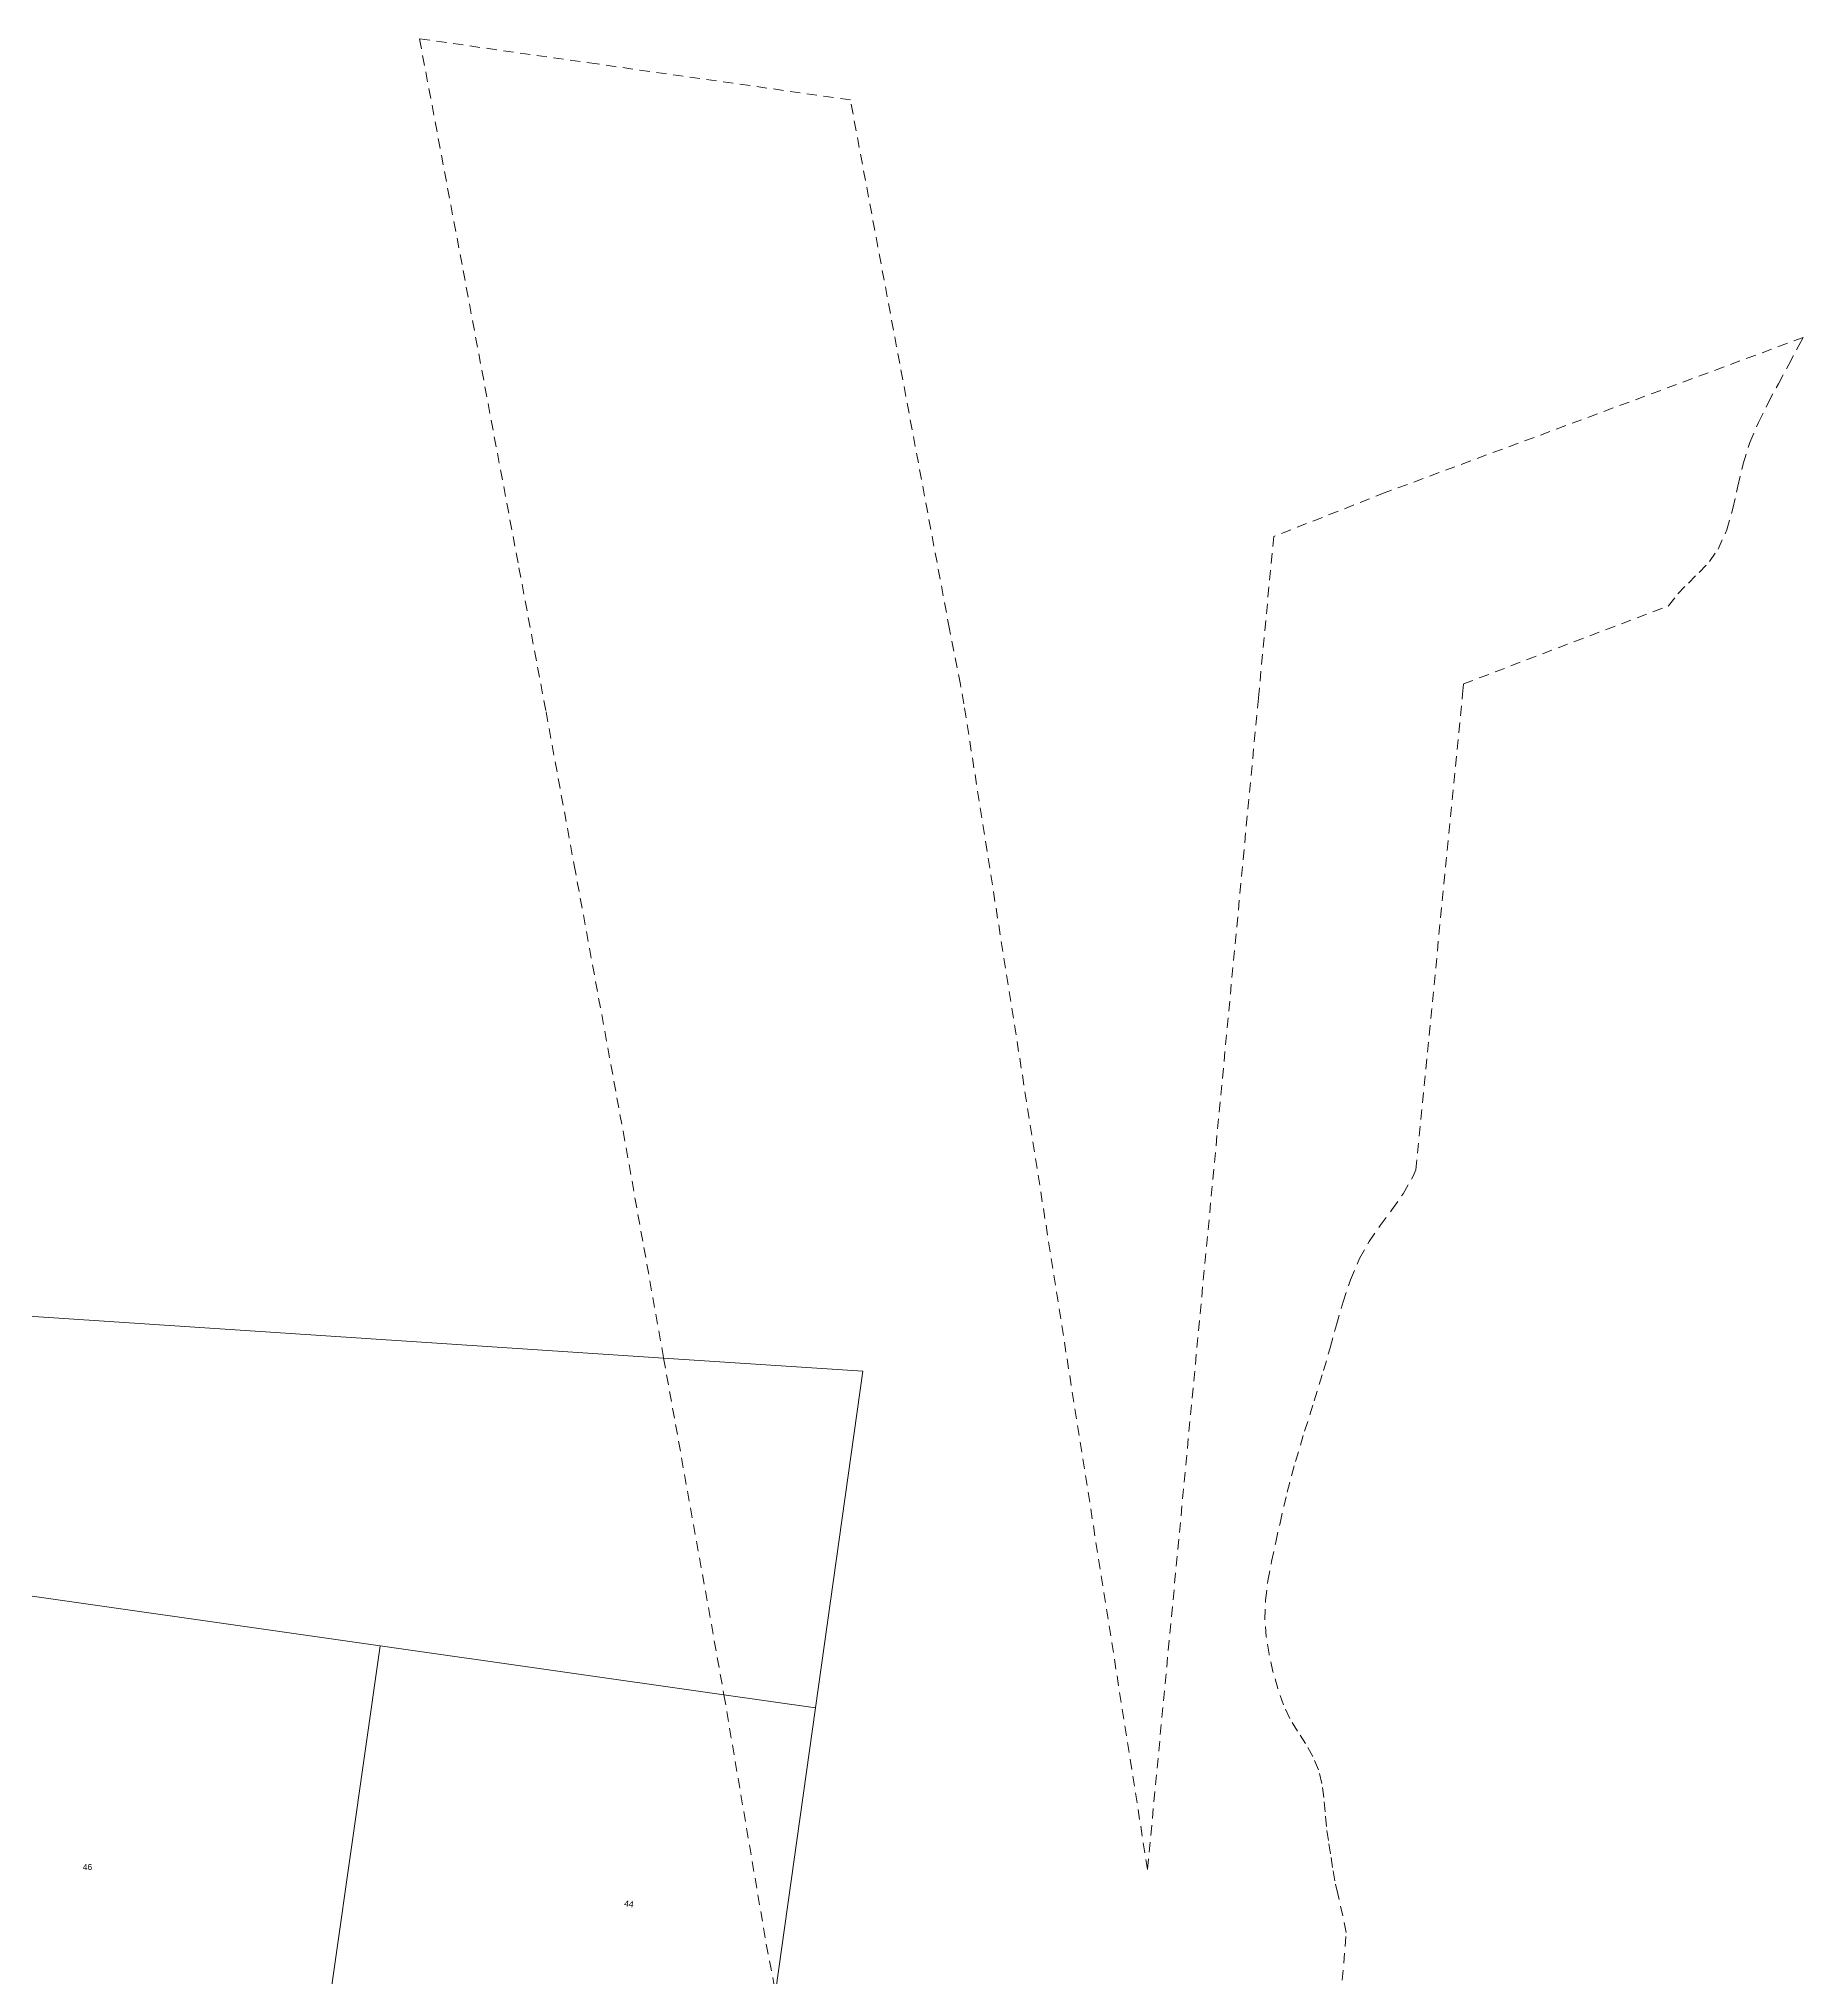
# Model space of a CAD drawing. Header units: metres. Extents: x 315515 to 317824, y 6273486 to 6276226.
# Drawn here: x 316939 to 317462, y 6275585 to 6276159 of the extents above; entities that cross this region are included whole.
import ezdxf

# ---------------------------------------------------------------- set-up
doc = ezdxf.new("R2010")
doc.units = ezdxf.units.M
doc.linetypes.add('Dash', pattern=[5, 3, -2])
doc.layers.add('Cadastre Easements_SP_EXT', color=9, linetype='Continuous', lineweight=5)
doc.layers.add('Cadastre Land Parcels_SP_EXT', color=7, linetype='Continuous', lineweight=5)
doc.styles.get("Standard").update_dxf_attribs({"font": 'arial.ttf'})

msp = doc.modelspace()

# ---------------------------------------------------------------- linework, layer by layer
at = {"layer": 'Cadastre Easements_SP_EXT', "linetype": 'Dash'}
msp.add_lwpolyline([(317318.974, 6275509.764), (317326.424, 6275598.605), (317323.957, 6275610.036), (317323.033, 6275613.862), (317322.344, 6275617.833), (317321.754, 6275621.85), (317321.127, 6275625.815), (317320.552, 6275630.015), (317320.167, 6275634.281), (317319.778, 6275638.536), (317319.194, 6275642.702), (317318.223, 6275646.701), (317316.547, 6275650.72), (317314.364, 6275654.508), (317311.983, 6275658.211), (317309.706, 6275661.974), (317307.841, 6275665.947), (317306.164, 6275670.774), (317304.724, 6275675.795), (317303.572, 6275680.938), (317302.763, 6275686.121), (317302.349, 6275691.271), (317302.488, 6275696.951), (317303.209, 6275702.671), (317304.307, 6275708.404), (317305.576, 6275714.116), (317306.81, 6275719.777), (317308.921, 6275728.945), (317311.396, 6275738.008), (317314.106, 6275747), (317316.922, 6275755.952), (317319.716, 6275764.898), (317321.658, 6275771.635), (317323.518, 6275778.441), (317325.472, 6275785.189), (317327.69, 6275791.754), (317330.349, 6275798.009), (317333.21, 6275803.065), (317336.499, 6275807.818), (317339.939, 6275812.469), (317343.252, 6275817.212), (317346.158, 6275822.243), (317347.047, 6275824.258), (317360.83, 6275965.006), (317361.111, 6275968.071), (317421.72, 6275991.099), (317421.79, 6275991.22), (317424.572, 6275994.734), (317427.686, 6275997.938), (317430.88, 6276001.058), (317433.899, 6276004.322), (317436.492, 6276007.955), (317439.08, 6276013.654), (317440.898, 6276019.981), (317442.364, 6276026.619), (317443.893, 6276033.247), (317445.902, 6276039.547), (317448.471, 6276045.473), (317451.319, 6276051.239), (317454.331, 6276056.912), (317457.39, 6276062.558), (317460.375, 6276068.243), (317461.695, 6276070.604), (317337.961, 6276024.695), (317304.951, 6276011.696), (317300.416, 6275963.839), (317267.595, 6275617.254), (317213.236, 6275962.149), (317213.236, 6275962.149), (317212.213, 6275967.938), (317208.978, 6275984.305), (317179.635, 6276140.904), (317104.644, 6276151.526), (317052.094, 6276158.983), (317065.013, 6276090.368), (317081.523, 6276002.476), (317089.54, 6275959.778), (317097.884, 6275914.476), (317112.362, 6275835.712), (317124.365, 6275768.57), (317142.224, 6275668.954), (317154.751, 6275595.111), (317157.478, 6275580.979)], dxfattribs=at)
at = {"layer": 'Cadastre Land Parcels_SP_EXT', "linetype": 'Continuous'}
for points in [[(317183.288, 6275764.684), (317124.365, 6275768.57), (316846.721, 6275786.881), (316761.053, 6275822.204), (316615.424, 6275810.362), (316616.824, 6275712.497), (316616.534, 6275692.857), (316725.597, 6275728.214), (316912.485, 6275701.64), (317040.406, 6275683.404), (317142.224, 6275668.954), (317169.304, 6275665.11), (317183.288, 6275764.684)], [(317040.406, 6275683.404), (316912.485, 6275701.64), (316901.479, 6275624.349), (316889.272, 6275547.063), (317018.451, 6275528.962), (317040.406, 6275683.404)], [(317157.478, 6275580.979), (317169.304, 6275665.11), (317142.224, 6275668.954), (317040.406, 6275683.404), (317018.451, 6275528.962), (317147.628, 6275510.902), (317157.478, 6275580.979)]]:
    msp.add_lwpolyline(points, close=True, dxfattribs=at)

# ---------------------------------------------------------------- texts
at = {"layer": 'Cadastre Land Parcels_SP_EXT'}
msp.add_text('46', height=1.8, dxfattribs=at).set_placement((316952.419, 6275617.084))
msp.add_text('44', height=1.8, rotation=352.036591, dxfattribs=at).set_placement((317112.582, 6275606.385))

doc.saveas('drawing.dxf')
